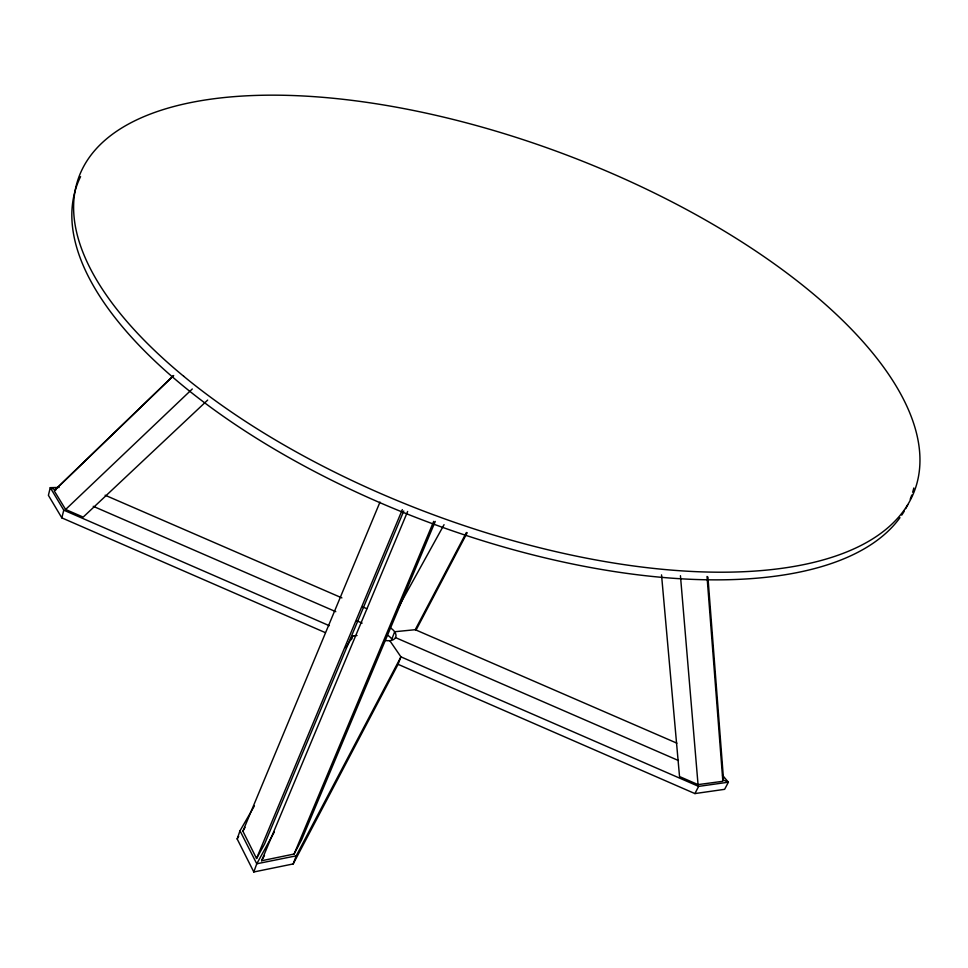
<?xml version="1.0" encoding="UTF-8"?>
<svg xmlns="http://www.w3.org/2000/svg" width="968" height="968" viewBox="0 0 968 968"><rect width="100%" height="100%" fill="white"/><g stroke="black" fill="none" stroke-linecap="round" stroke-linejoin="round"><path stroke-width="1.45" d="M325.127 632.54L61.843 517.88L63.767 510.16L50.263 487.654L59.133 487.436M389.814 640.683L400.934 656.861L398.066 664.314L293.195 863.94L253.81 871.974L237.16 838.941L240.003 830.774L254.39 805.933M253.81 871.974L256.762 863.783L274.283 832.056M351.432 639.666L352.8 635.915L357.035 635.492M293.195 863.94L296.22 855.833L400.934 656.861L698.63 786.391L728.384 782.205L722.527 775.308M403.765 510.995L264.53 844.096L256.544 858.495L242.883 831.197L380 502.065M256.544 858.495L402.337 509.616M435.261 521.425L301.605 839.837L294.103 854.03L261.578 860.746L407.637 511.467M294.103 854.03L433.724 521.353M398.066 664.314L694.903 793.578L698.63 786.391M387.781 635.347A12.148 7.175 20.6 0 1 391.858 639.134L394.666 631.741L415.236 629.696L466.407 532.461M415.913 630.35L467.217 532.702M261.578 860.746L264.458 855.494M398.042 607.989L444.058 524.68M242.883 831.197L245.073 827.398M345.987 647.689L352.8 635.915M237.16 838.941L238.66 836.34M56.192 488.767L173.332 375.729M173.696 375.524L54.208 490.812L65.618 509.471L83.175 517.118L207.672 400.086M65.618 509.471L192.281 388.991M296.22 855.833L256.762 863.783L240.003 830.774M694.903 793.578L724.621 789.331L728.384 782.205L722.83 779.797M661.531 574.883L679.536 776.554L698.049 784.612L722.854 781.297L707.015 576.456M105.125 495.217L341.898 597.897M362.673 606.9L366.824 608.703M415.236 629.696L676.886 743.17M55.817 490.062L50.263 487.654L48.4 495.338L61.843 517.88M93.23 506.312L335.787 611.679M356.587 620.706L362.129 623.114M395.525 637.61L678.447 760.521M63.767 510.16L329.289 625.691M680.443 575.706L698.049 784.612M707.923 577.061L723.459 778.575M390.564 627.966A12.185 7.151 20.6 0 1 395.646 637.355A12.185 7.151 20.6 0 1 384.913 640.392M907.79 504.667A445.256 192.91 20.6 0 1 905.709 508.66M904.197 511.286A445.256 192.91 20.6 0 1 901.728 515.145M899.962 517.674A445.256 192.91 20.6 0 1 393.008 508.224A445.256 192.91 20.6 0 1 80.574 176.636M913.828 487.981A445.256 192.91 20.6 0 1 912.655 492.24M911.759 495.047A445.256 192.91 20.6 0 1 910.21 499.21M183.738 376.31A446.296 191.809 20.6 0 0 899.901 515.617A446.296 191.809 20.6 0 0 406.705 109.13A446.296 191.809 20.6 0 0 183.738 376.31"/></g></svg>
